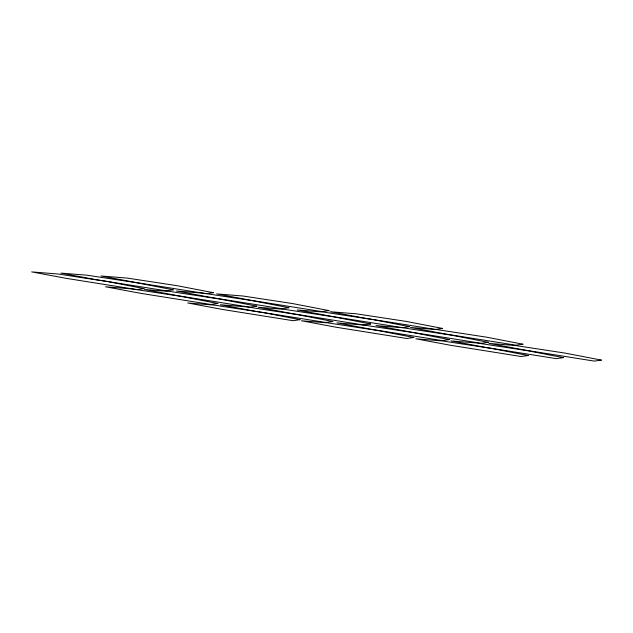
<?xml version="1.0" encoding="UTF-8"?>
<svg xmlns="http://www.w3.org/2000/svg" width="633" height="633" viewBox="0 0 633 633"><rect width="100%" height="100%" fill="white"/><g stroke="black" fill="none" stroke-linecap="round" stroke-linejoin="round"><path stroke-width="0.95" d="M144 288.601L136.934 289.605L66.774 278.441L31.65 271.897L57.943 274.002L107.578 281.566L144 288.601M173.213 289.803L166.147 290.808L95.987 279.651L60.863 273.1L87.156 275.213L136.791 282.777L173.213 289.803M213.353 292.691L206.279 293.696L136.127 282.532L101.003 275.988L127.288 278.093L176.931 285.665L213.353 292.691M217.863 303.484L210.797 304.481L140.637 293.324L105.513 286.773L131.806 288.885L181.442 296.45L217.863 303.484M256.84 306.174L249.774 307.179L179.614 296.015L144.49 289.471L170.783 291.576L220.419 299.148L256.84 306.174M288.87 307.717L281.796 308.722L211.636 297.557L176.512 291.014L202.805 293.119L252.448 300.691L288.87 307.717M329.002 310.605L321.936 311.61L251.776 300.446L216.652 293.902L242.945 296.007L292.581 303.571L329.002 310.605M300.089 319.681L293.016 320.686L222.863 309.521L187.732 302.978L214.025 305.082L263.668 312.655L300.089 319.681M332.776 321.469L325.71 322.466L255.55 311.309L220.426 304.758L246.72 306.87L296.355 314.435L332.776 321.469M370.598 323.969L363.524 324.974L293.372 313.81L258.248 307.266L284.534 309.371L334.177 316.935L370.598 323.969M409.575 326.668L402.509 327.665L332.349 316.508L297.225 309.956L323.518 312.069L373.154 319.633L409.575 326.668M442.514 328.424L435.441 329.429L365.288 318.264L330.157 311.721L356.45 313.826L406.093 321.39L442.514 328.424M413.84 337.476L406.774 338.481L336.614 327.316L301.49 320.773L327.783 322.877L377.418 330.442L413.84 337.476M449.343 339.597L442.269 340.594L372.117 329.437L336.993 322.885L363.279 324.998L412.922 332.562L449.343 339.597M488.32 342.287L481.254 343.292L411.094 332.127L375.97 325.584L402.264 327.688L451.899 335.261L488.32 342.287M522.905 344.194L515.84 345.191L445.679 334.034L410.556 327.483L436.849 329.595L486.484 337.16L522.905 344.194M528.223 355.509L521.157 356.514L450.997 345.357L415.873 338.805L442.166 340.91L491.801 348.482L528.223 355.509M563.283 357.621L556.217 358.626L486.057 347.462L450.933 340.918L477.227 343.023L526.862 350.595L563.283 357.621M601.35 360.098L594.276 361.103L524.124 349.946L489 343.395L515.286 345.507L564.929 353.072L601.35 360.098"/></g></svg>
